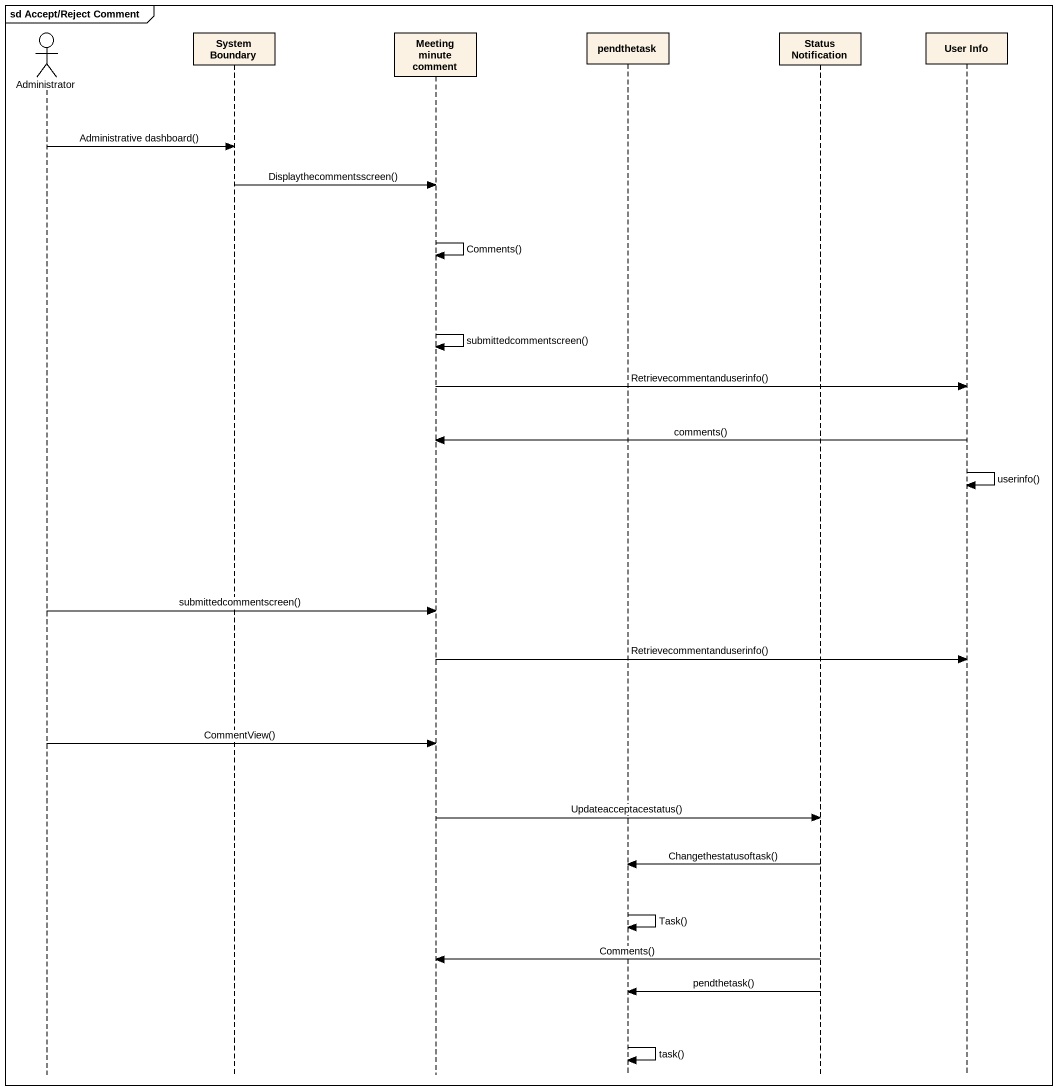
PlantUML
@startuml
mainframe sd Accept/Reject Comment
hide footbox
actor Administrator
participant "System Boundary" as System_Boundary
participant "Meeting minute comment" as Meeting_minute_comment
participant pendthetask
participant "Status Notification" as Status_Notification
participant "User Info" as User_Info

Administrator -> System_Boundary : Administrative dashboard()
System_Boundary -> Meeting_minute_comment : Displaythecommentsscreen()
Meeting_minute_comment -> Meeting_minute_comment : Comments()
Meeting_minute_comment -> Meeting_minute_comment : submittedcommentscreen()
Meeting_minute_comment -> User_Info : Retrievecommentanduserinfo()
User_Info -> Meeting_minute_comment : comments()
User_Info -> User_Info : userinfo()
Administrator -> Meeting_minute_comment : submittedcommentscreen()
Meeting_minute_comment -> User_Info : Retrievecommentanduserinfo()
Administrator -> Meeting_minute_comment : CommentView()
Meeting_minute_comment -> Status_Notification : Updateacceptacestatus()
Status_Notification -> pendthetask : Changethestatusoftask()
pendthetask -> pendthetask : Task()
Status_Notification -> Meeting_minute_comment : Comments()
Status_Notification -> pendthetask : pendthetask()
pendthetask -> pendthetask : task()
@enduml
